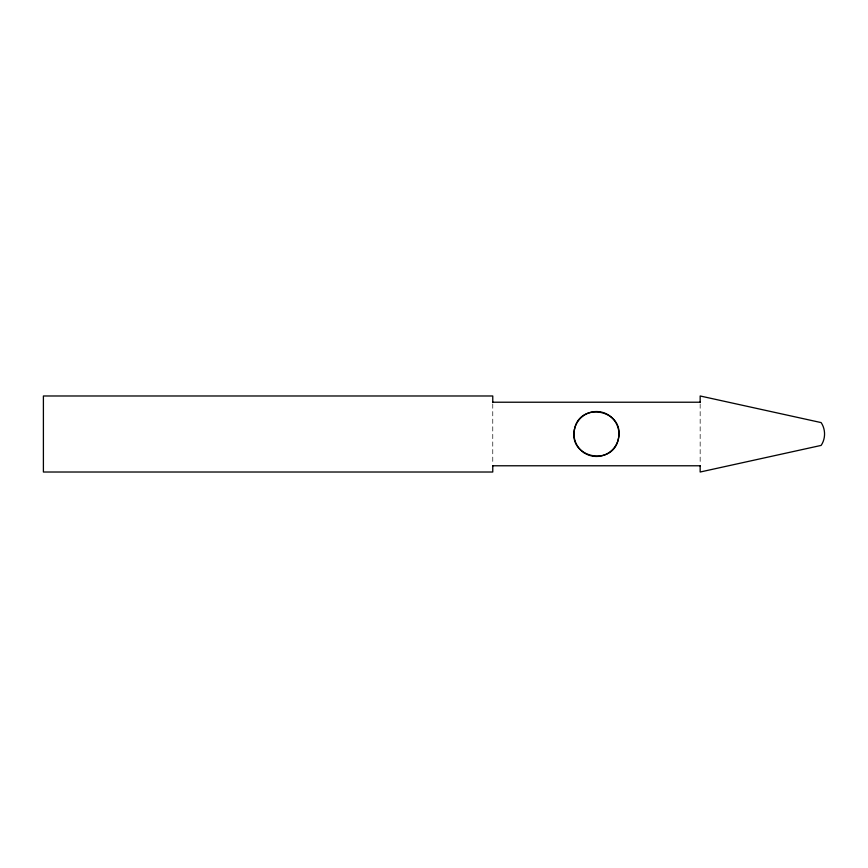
<?xml version="1.0" encoding="UTF-8"?>
<svg xmlns="http://www.w3.org/2000/svg" width="868" height="868" viewBox="0 0 868 868"><rect width="100%" height="100%" fill="white"/><g stroke="black" fill="none" stroke-linecap="round" stroke-linejoin="round"><path stroke-width="0.65" stroke-dasharray="4.34 3.25" d="M700.161 403.945L700.161 464.054M492.764 403.945L492.764 464.054"/><path stroke-width="1.3" d="M492.764 402.22L700.161 402.22M492.764 465.78L700.161 465.78M700.161 402.34L700.161 395.982L821.117 422.586C825.707 429.28 825.707 438.72 821.117 445.414L700.161 472.018L700.161 465.66M492.764 402.34L492.764 395.982L43.4 395.982L43.4 472.018L492.764 472.018L492.764 465.66M574.388 429.79C568.366 458.434 613.589 467.06 618.537 438.21C624.548 409.566 579.336 400.94 574.388 429.79M584.023 452.716A22.47 22.47 0 0 0 618.884 435.411A22.47 22.47 0 0 0 586.475 413.873A22.47 22.47 0 0 0 584.023 452.716"/></g></svg>
